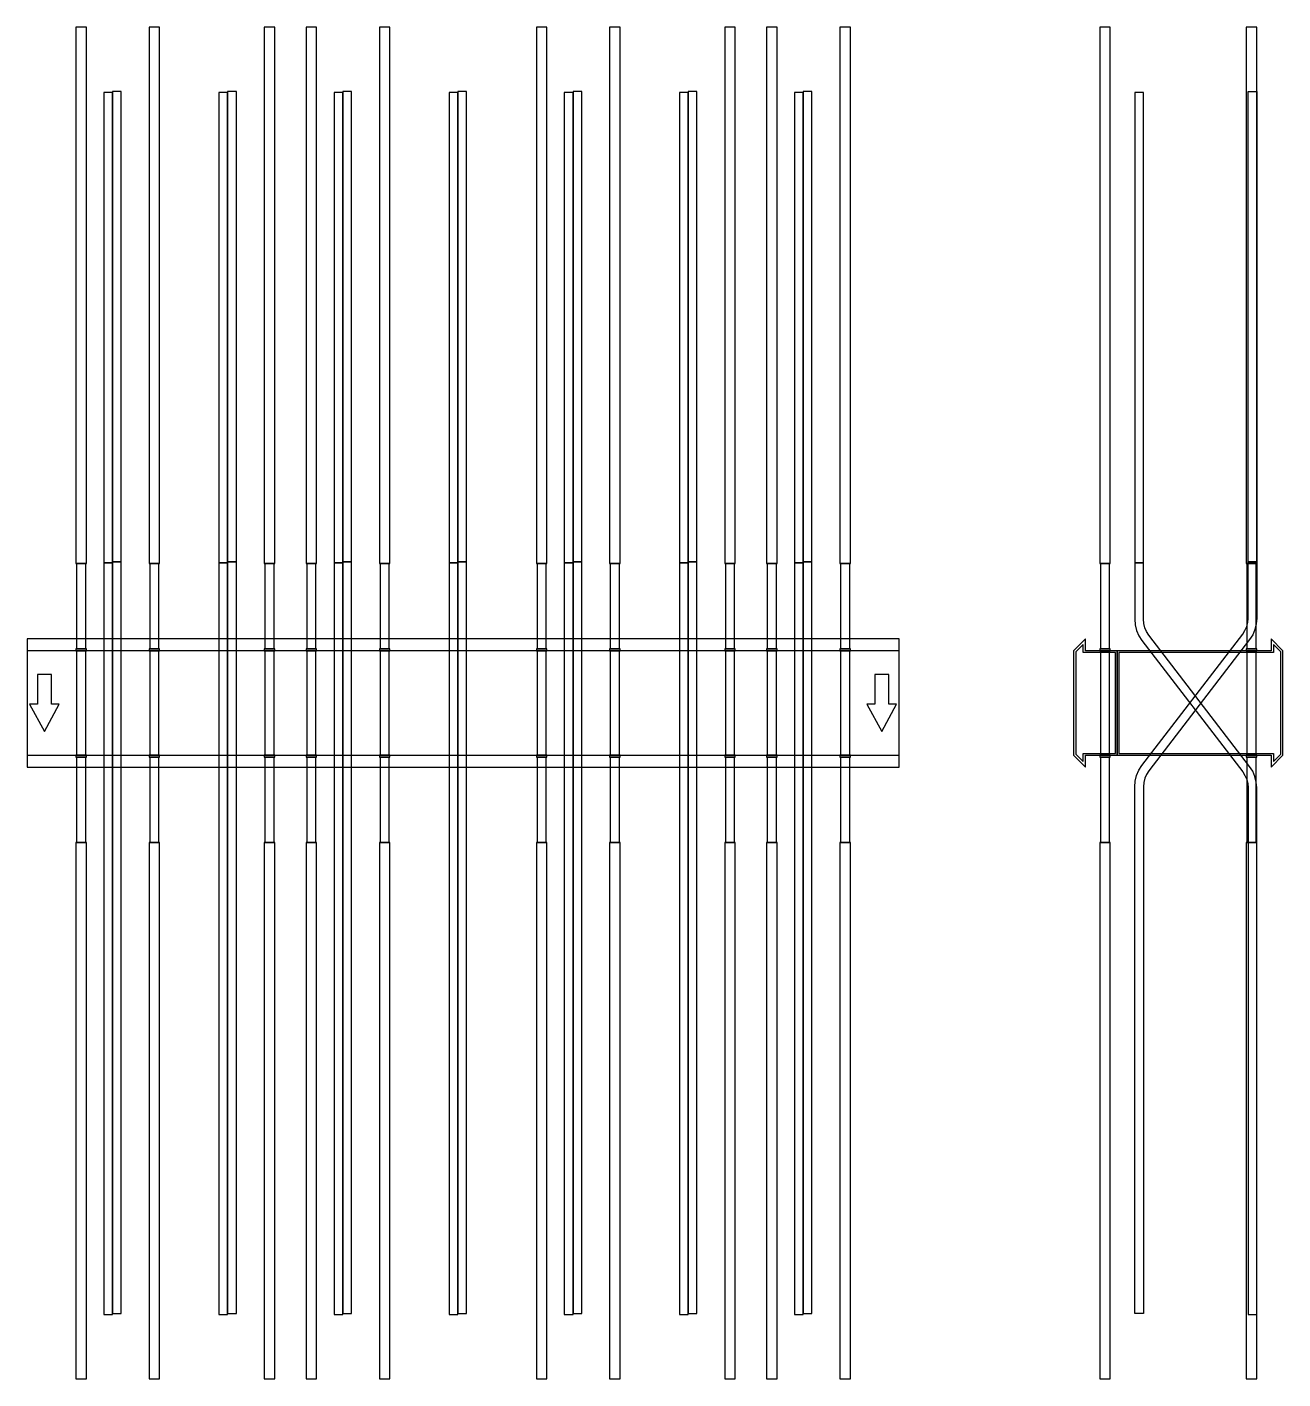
# Model space of a CAD drawing. Extents: x 0 to 1440, y -775 to 775.
import ezdxf

# ---------------------------------------------------------------- set-up
doc = ezdxf.new("R2010")
doc.units = 0
doc.layers.add('Halfen', color=7, linetype='CONTINUOUS')

msp = doc.modelspace()

# ---------------------------------------------------------------- linework, layer by layer
at = {"layer": 'Halfen', "color": 7}
for points in [[(68, 160), (68, 775), (56, 775), (56, 160)], [(152, 160), (152, 775), (140, 775), (140, 160)], [(284, 160), (284, 775), (272, 775), (272, 160)], [(332, 160), (332, 775), (320, 775), (320, 160)], [(416, 160), (416, 775), (404, 775), (404, 160)], [(596, 160), (596, 775), (584, 775), (584, 160)], [(680, 160), (680, 775), (668, 775), (668, 160)], [(812, 160), (812, 775), (800, 775), (800, 160)], [(860, 160), (860, 775), (848, 775), (848, 160)], [(944, 160), (944, 775), (932, 775), (932, 160)], [(1242, 160), (1242, 775), (1230, 775), (1230, 160)], [(1410, 160), (1410, 775), (1398, 775), (1398, 160)], [(98, 160.757), (98, 699.757), (88, 699.757), (88, 160.757)], [(108, 161.923), (108, 700.923), (98, 700.923), (98, 161.923)], [(230, 160.757), (230, 699.757), (220, 699.757), (220, 160.757)], [(240, 161.923), (240, 700.923), (230, 700.923), (230, 161.923)], [(362, 160.757), (362, 699.757), (352, 699.757), (352, 160.757)], [(372, 161.923), (372, 700.923), (362, 700.923), (362, 161.923)], [(494, 160.757), (494, 699.757), (484, 699.757), (484, 160.757)], [(504, 161.923), (504, 700.923), (494, 700.923), (494, 161.923)], [(626, 160.757), (626, 699.757), (616, 699.757), (616, 160.757)], [(636, 161.923), (636, 700.923), (626, 700.923), (626, 161.923)], [(758, 160.757), (758, 699.757), (748, 699.757), (748, 160.757)], [(768, 161.923), (768, 700.923), (758, 700.923), (758, 161.923)], [(890, 160.757), (890, 699.757), (880, 699.757), (880, 160.757)], [(900, 161.923), (900, 700.923), (890, 700.923), (890, 161.923)], [(1280, 160.757), (1280, 699.757), (1270, 699.757), (1270, 160.757)], [(1400, 161.923), (1400, 700.923), (1410, 700.923), (1410, 161.923)], [(67.25, 62), (67.25, 160), (56.75, 160), (56.75, 62)], [(98, -700.923), (98, 160.757), (88, 160.757), (88, -700.923)], [(108, -699.757), (108, 161.923), (98, 161.923), (98, -699.757)], [(151.25, 62), (151.25, 160), (140.75, 160), (140.75, 62)], [(230, -700.923), (230, 160.757), (220, 160.757), (220, -700.923)], [(240, -699.757), (240, 161.923), (230, 161.923), (230, -699.757)], [(283.25, 62), (283.25, 160), (272.75, 160), (272.75, 62)], [(331.25, 62), (331.25, 160), (320.75, 160), (320.75, 62)], [(362, -700.923), (362, 160.757), (352, 160.757), (352, -700.923)], [(372, -699.757), (372, 161.923), (362, 161.923), (362, -699.757)], [(415.25, 62), (415.25, 160), (404.75, 160), (404.75, 62)], [(494, -700.923), (494, 160.757), (484, 160.757), (484, -700.923)], [(504, -699.757), (504, 161.923), (494, 161.923), (494, -699.757)], [(595.25, 62), (595.25, 160), (584.75, 160), (584.75, 62)], [(626, -700.923), (626, 160.757), (616, 160.757), (616, -700.923)], [(636, -699.757), (636, 161.923), (626, 161.923), (626, -699.757)], [(679.25, 62), (679.25, 160), (668.75, 160), (668.75, 62)], [(758, -700.923), (758, 160.757), (748, 160.757), (748, -700.923)], [(768, -699.757), (768, 161.923), (758, 161.923), (758, -699.757)], [(811.25, 62), (811.25, 160), (800.75, 160), (800.75, 62)], [(859.25, 62), (859.25, 160), (848.75, 160), (848.75, 62)], [(890, -700.923), (890, 160.757), (880, 160.757), (880, -700.923)], [(900, -699.757), (900, 161.923), (890, 161.923), (890, -699.757)], [(943.25, 62), (943.25, 160), (932.75, 160), (932.75, 62)], [(1241.25, 62), (1241.25, 160), (1230.75, 160), (1230.75, 62)], [(1270, -699.757), (1270, -96.007), (1270.534, -89.492), (1272.123, -83.15), (1274.723, -77.152), (1278.266, -71.657), (1393.801, 78.911), (1396.458, 83.032), (1398.408, 87.53), (1399.599, 92.287), (1400, 97.174), (1400, 161.923), (1410, 161.923), (1410, 97.174), (1409.466, 90.658), (1407.877, 84.316), (1405.277, 78.318), (1401.734, 72.823), (1286.199, -77.745), (1283.542, -81.866), (1281.592, -86.364), (1280.401, -91.121), (1280, -96.007), (1280, -699.757)], [(1410, -700.923), (1410, -97.174), (1409.466, -90.658), (1407.877, -84.316), (1405.277, -78.318), (1401.734, -72.823), (1286.199, 77.745), (1283.542, 81.865), (1281.592, 86.364), (1280.401, 91.121), (1280, 96.007), (1280, 160.757), (1270, 160.757), (1270, 96.007), (1270.534, 89.492), (1272.123, 83.15), (1274.723, 77.152), (1278.266, 71.657), (1393.801, -78.911), (1396.458, -83.032), (1398.408, -87.531), (1399.599, -92.287), (1400, -97.174), (1400, -700.923)], [(1409.25, 62), (1409.25, 160), (1398.75, 160), (1398.75, 62)], [(0, -73.5), (1000, -73.5), (1000, 73.5), (0, 73.5)], [(68, 60), (68, 62), (56, 62), (56, 60)], [(152, 60), (152, 62), (140, 62), (140, 60)], [(284, 60), (284, 62), (272, 62), (272, 60)], [(332, 60), (332, 62), (320, 62), (320, 60)], [(416, 60), (416, 62), (404, 62), (404, 60)], [(596, 60), (596, 62), (584, 62), (584, 60)], [(680, 60), (680, 62), (668, 62), (668, 60)], [(812, 60), (812, 62), (800, 62), (800, 60)], [(860, 60), (860, 62), (848, 62), (848, 60)], [(944, 60), (944, 62), (932, 62), (932, 60)], [(1250, -60), (1250, 60), (1213.5, 60), (1213.5, 73.5), (1200, 60), (1200, -60), (1213.5, -73.5), (1213.5, -60)], [(1248, -58), (1248, 58), (1211, 58), (1211, 67.25), (1202.5, 58.75), (1202.5, -58.75), (1211, -67.25), (1211, -58)], [(1242, 60), (1242, 62), (1230, 62), (1230, 60)], [(1440, -60), (1440, 60), (1426.5, 73.5), (1426.5, 60), (1250, 60), (1250, -60), (1426.5, -60), (1426.5, -73.5)], [(1437.5, -58.75), (1437.5, 58.75), (1429, 67.25), (1429, 58), (1252, 58), (1252, -58), (1429, -58), (1429, -67.25)], [(1410, 60), (1410, 62), (1398, 62), (1398, 60)], [(0, -60), (1000, -60), (1000, 60), (0, 60)], [(67.25, -60), (67.25, 60), (56.75, 60), (56.75, -60)], [(151.25, -60), (151.25, 60), (140.75, 60), (140.75, -60)], [(283.25, -60), (283.25, 60), (272.75, 60), (272.75, -60)], [(331.25, -60), (331.25, 60), (320.75, 60), (320.75, -60)], [(415.25, -60), (415.25, 60), (404.75, 60), (404.75, -60)], [(595.25, -60), (595.25, 60), (584.75, 60), (584.75, -60)], [(679.25, -60), (679.25, 60), (668.75, 60), (668.75, -60)], [(811.25, -60), (811.25, 60), (800.75, 60), (800.75, -60)], [(859.25, -60), (859.25, 60), (848.75, 60), (848.75, -60)], [(943.25, -60), (943.25, 60), (932.75, 60), (932.75, -60)], [(1241.25, -60), (1241.25, 60), (1230.75, 60), (1230.75, -60)], [(1409.25, -60), (1409.25, 60), (1398.75, 60), (1398.75, -60)], [(20, -32.5), (37, -1.5), (28, -1.5), (28, 32.5), (12, 32.5), (12, -1.5), (3, -1.5)], [(980, -32.5), (997, -1.5), (988, -1.5), (988, 32.5), (972, 32.5), (972, -1.5), (963, -1.5)], [(68, -62), (68, -60), (56, -60), (56, -62)], [(67.25, -160), (67.25, -62), (56.75, -62), (56.75, -160)], [(152, -62), (152, -60), (140, -60), (140, -62)], [(151.25, -160), (151.25, -62), (140.75, -62), (140.75, -160)], [(284, -62), (284, -60), (272, -60), (272, -62)], [(283.25, -160), (283.25, -62), (272.75, -62), (272.75, -160)], [(332, -62), (332, -60), (320, -60), (320, -62)], [(331.25, -160), (331.25, -62), (320.75, -62), (320.75, -160)], [(416, -62), (416, -60), (404, -60), (404, -62)], [(415.25, -160), (415.25, -62), (404.75, -62), (404.75, -160)], [(596, -62), (596, -60), (584, -60), (584, -62)], [(595.25, -160), (595.25, -62), (584.75, -62), (584.75, -160)], [(680, -62), (680, -60), (668, -60), (668, -62)], [(679.25, -160), (679.25, -62), (668.75, -62), (668.75, -160)], [(812, -62), (812, -60), (800, -60), (800, -62)], [(811.25, -160), (811.25, -62), (800.75, -62), (800.75, -160)], [(860, -62), (860, -60), (848, -60), (848, -62)], [(859.25, -160), (859.25, -62), (848.75, -62), (848.75, -160)], [(944, -62), (944, -60), (932, -60), (932, -62)], [(943.25, -160), (943.25, -62), (932.75, -62), (932.75, -160)], [(1242, -62), (1242, -60), (1230, -60), (1230, -62)], [(1241.25, -160), (1241.25, -62), (1230.75, -62), (1230.75, -160)], [(1410, -62), (1410, -60), (1398, -60), (1398, -62)], [(1409.25, -160), (1409.25, -62), (1398.75, -62), (1398.75, -160)], [(68, -775), (68, -160), (56, -160), (56, -775)], [(152, -775), (152, -160), (140, -160), (140, -775)], [(284, -775), (284, -160), (272, -160), (272, -775)], [(332, -775), (332, -160), (320, -160), (320, -775)], [(416, -775), (416, -160), (404, -160), (404, -775)], [(596, -775), (596, -160), (584, -160), (584, -775)], [(680, -775), (680, -160), (668, -160), (668, -775)], [(812, -775), (812, -160), (800, -160), (800, -775)], [(860, -775), (860, -160), (848, -160), (848, -775)], [(944, -775), (944, -160), (932, -160), (932, -775)], [(1242, -775), (1242, -160), (1230, -160), (1230, -775)], [(1410, -775), (1410, -160), (1398, -160), (1398, -775)]]:
    msp.add_lwpolyline(points, close=True, dxfattribs=at)

doc.saveas('drawing.dxf')
